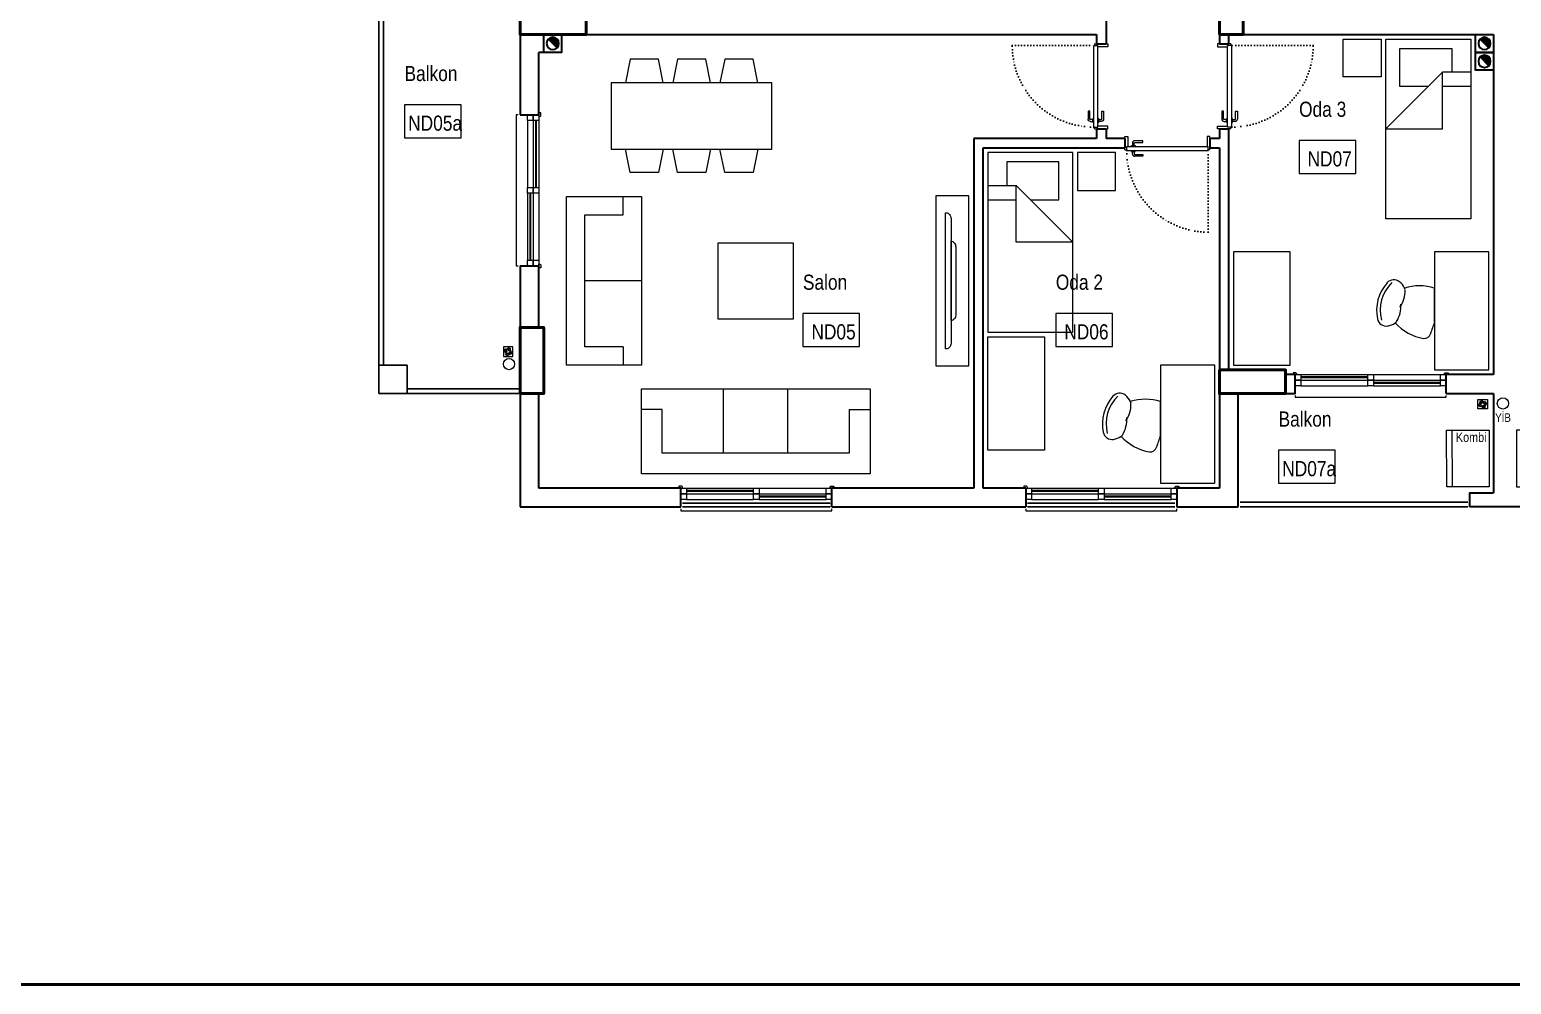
# Model space of a CAD drawing. Header units: millimetres. Extents: x 1811019 to 1873246, y -246515 to -243171.
# Drawn here: x 1860604 to 1862172, y -246506 to -245496 of the extents above; entities that cross this region are included whole.
import ezdxf
from ezdxf.enums import TextEntityAlignment as Align

# ---------------------------------------------------------------- set-up
doc = ezdxf.new("R2010")
doc.units = ezdxf.units.MM
doc.linetypes.add('izdüşüm arka', pattern=[3.175, 0, -3.175])
for name, color, linetype, lineweight in [('a_ba', 6, 'Continuous', 50), ('a_doğrama', 251, 'Continuous', 20), ('a_duvar', 251, 'Continuous', 35), ('a_görünüş', 32, 'Continuous', 25), ('a_görünüş_ince', 8, 'Continuous', 20), ('a_izdüşüm_arka', 251, 'izdüşüm arka', 30), ('a_not_mahal', 253, 'Continuous', 5), ('a_not_text', 7, 'Continuous', 13), ('a_tefriş', 8, 'Continuous', 20), ('a_çerçeve_line', 7, 'Continuous', 50), ('m_yib', 65, 'Continuous', 20)]:
    doc.layers.add(name, color=color, linetype=linetype, lineweight=lineweight)
doc.styles.get("Standard").update_dxf_attribs({"font": 'ARIALN.TTF'})

# ---------------------------------------------------------------- blocks, each defined once
blk = doc.blocks.new('kombi')
at = {"layer": 'a_tefriş', "lineweight": 20}
for p, q in [((-4.8, 60), (40.2, 60)), ((-4.7, 0), (-4.8, 60)), ((1.3, 0), (1.2, 60)), ((40.2, 60), (40.3, 0)), ((69.2, 60), (69.2, 0)), ((114.2, 60), (69.2, 60)), ((108.2, 0), (108.2, 60)), ((114.2, 0), (114.2, 60)), ((40.3, 0), (-4.7, 0)), ((69.2, 0), (114.2, 0))]:
    blk.add_line(p, q, dxfattribs=at)
at = {"layer": 'a_not_mahal'}
for p in [(5, 47.3), (73.2, 47.3)]:
    blk.add_text('Kombi', height=10, dxfattribs=at).set_placement(p)
blk = doc.blocks.new('K2')
at = {"layer": 'a_doğrama', "color": 251, "linetype": 'Continuous'}
for p, q in [((-13, 88.1), (-13, 1.9)), ((-13, 88.1), (-8.5, 88.1)), ((-12, 90), (-12, 88.1)), ((-12, 90), (-10, 90)), ((-8.5, 88.1), (-8.5, 1.9)), ((-13, 1.9), (-8.5, 1.9)), ((-12, 0), (-12, 1.9)), ((-12, 0), (-10, 0))]:
    blk.add_line(p, q, dxfattribs=at)
at = {"layer": 'a_doğrama', "color": 251}
for points in [[(-14, 80.1), (-16.5, 80.1, 0.414214), (-17, 79.6), (-17, 71.1), (-19, 71.1), (-19, 79.6)], [(-13, 83.1), (-13.5, 83.1, 0.414214), (-14, 82.6), (-14, 79.6, 0.414214), (-13.5, 79.1), (-13, 79.1)], [(-8.5, 83.1), (-8, 83.1, -0.414214), (-7.5, 82.6), (-7.5, 79.6, -0.414214), (-8, 79.1), (-8.5, 79.1)], [(-7.5, 80.1), (-5, 80.1, -0.414214), (-4.5, 79.6), (-4.5, 71.1), (-2.5, 71.1), (-2.5, 79.6)]]:
    blk.add_lwpolyline(points, format="xyb", dxfattribs=at)
for points in [[(-16.5, 82.1), (-14, 82.1)], [(-5, 82.1), (-7.5, 82.1)]]:
    blk.add_lwpolyline(points, dxfattribs=at)
at = {"layer": 'a_doğrama', "color": 251, "linetype": 'Continuous'}
for points in [[(0, 90), (2, 90), (2, 87), (-8.5, 87)], [(0, 0), (2, 0), (2, 3), (-8.5, 3)]]:
    blk.add_lwpolyline(points, dxfattribs=at)
at = {"layer": 'a_doğrama', "color": 251}
for centre, start, end in [((-16.5, 79.6), 90, 180), ((-5, 79.6), 0, 90)]:
    blk.add_arc(centre, 2.5, start, end, dxfattribs=at)
at = {"layer": 'a_izdüşüm_arka', "color": 251}
blk.add_lwpolyline([(-99.2, 1.9), (-13, 1.9)], dxfattribs=at)
blk.add_arc((-13, 1.9), 86.2, 90, 180, dxfattribs=at)
blk = doc.blocks.new('160p')
at = {"layer": 'a_doğrama', "color": 251}
for points in [[(-6, -6), (-6, 0), (-12, 0), (-12, -6)], [(0, -6), (0, 0), (-6, 0), (-6, -6)], [(-6, -83), (-6, -77), (-12, -77), (-12, -83)], [(0, -83), (0, -77), (-6, -77), (-6, -83)], [(-6, -160), (-6, -154), (-12, -154), (-12, -160)], [(0, -160), (0, -154), (-6, -154), (-6, -160)]]:
    blk.add_lwpolyline(points, close=True, dxfattribs=at)
for points in [[(2, -1), (2, 2), (0, 2), (0, -2), (1, -2), (2, -1)], [(-9.5, -6), (-9.5, -77)], [(-8.5, -6), (-8.5, -77)], [(-3.5, -83), (-3.5, -154)], [(-2.5, -83), (-2.5, -154)], [(2, -159), (2, -162), (0, -162), (0, -158), (1, -158), (2, -159)]]:
    blk.add_lwpolyline(points, dxfattribs=at)
at = {"layer": 'a_görünüş_ince', "color": 251}
for points in [[(-22, -160), (-24, -160), (-24, 0), (-22, 0)], [(-12, -77), (-12, -6)], [(-6, -77), (-6, -6)], [(-6, -77), (-6, -6)], [(0, -77), (0, -6)], [(-12, -154), (-12, -83)], [(-6, -154), (-6, -83)], [(-6, -154), (-6, -83)], [(0, -154), (0, -83)]]:
    blk.add_lwpolyline(points, dxfattribs=at)
blk = doc.blocks.new('baca_müstakil')
at = {"layer": 'a_duvar'}
h = blk.add_hatch(color=256, dxfattribs=at)
h.dxf.hatch_style = 1
h.paths.add_polyline_path([(4.9, -4.9, 0.198912), (3, -9.5, 0.668179), (14.1, -14.1)])
blk.add_line((4.9, -4.9), (14.1, -14.1), dxfattribs=at)
blk.add_lwpolyline([(0, -19), (19, -19), (19, 0), (0, 0)], close=True, dxfattribs=at)
blk.add_circle((9.5, -9.5), 6.5, dxfattribs=at)
blk = doc.blocks.new('tefriş_koltuk_242x90')
at = {"layer": 'a_tefriş'}
for p, q in [((-34, -22), (-34, -90)), ((34, -22), (34, -90)), ((-99, -68), (-121, -68)), ((99, -68), (121, -68))]:
    blk.add_line(p, q, dxfattribs=at)
for points in [[(-121, -90), (-121, 0), (121, 0), (121, -90), (-121, -90)], [(-99, -68), (-99, -22), (99, -22), (99, -68)]]:
    blk.add_lwpolyline(points, dxfattribs=at)
blk = doc.blocks.new('tefriş_koltuk_202x90')
at = {"layer": 'a_tefriş'}
for p, q in [((0, -90), (0, -22)), ((-79, -68), (-101, -68)), ((79, -68), (101, -68))]:
    blk.add_line(p, q, dxfattribs=at)
for points in [[(101, -90), (101, 0), (-101, 0), (-101, -90), (101, -90)], [(79, -68), (79, -22), (-79, -22), (-79, -68)]]:
    blk.add_lwpolyline(points, dxfattribs=at)
blk = doc.blocks.new('tefirş_tv')
at = {"layer": 'a_tefriş'}
for points in [[(35, 10), (35, 10, 0.414214), (30, 15), (-30, 15, 0.414214), (-35, 10), (-35, 10)], [(60, 4), (60, 5, 0.414214), (55, 10), (-55, 10, 0.414214), (-60, 5), (-60, 4)]]:
    blk.add_lwpolyline(points, format="xyb", close=True, dxfattribs=at)
blk = doc.blocks.new('tefriş_yatak tek')
at = {"layer": 'a_tefriş'}
for points in [[(0, -0.45), (-1.9, -0.45), (-1.9, 0.45), (0, 0.45)], [(-1.9, -0.5), (-1.5, -0.5), (-1.5, -0.9), (-1.9, -0.9)]]:
    blk.add_lwpolyline(points, close=True, dxfattribs=at)
for points in [[(-1.55, 0.45), (-1.55, 0.15), (-0.95, -0.45), (-0.95, 0.15), (-1.55, 0.15)], [(-1.4, 0.45), (-1.4, 0.15)], [(-1.4, 0), (-1.4, -0.3), (-1.8, -0.3), (-1.8, 0.25), (-1.55, 0.25)]]:
    blk.add_lwpolyline(points, dxfattribs=at)
blk = doc.blocks.new('tefriş_sandalye')
at = {"layer": 'a_tefriş'}
blk.add_line((0, -18), (0, 18), dxfattribs=at)
at = {"layer": 'a_tefriş', "extrusion": (0, 0, -1)}
for centre, major_axis, start_param, end_param in [((16, -34.3), (38.7, 38.7), 5.200723, 5.79406), ((62.1, 15.1), (21.8, -21.8), 1.757107, 2.385975), ((62.1, 15.1), (21.8, -21.8), 1.757107, 2.385975), ((48.7, 10.5), (13, -13), 2.664537, 2.7784), ((48.7, 10.5), (13, -13), 2.664537, 2.7784), ((48.7, 10.5), (13, -13), 2.7784, 3.245118), ((43.2, 17.3), (6.76, 6.76), 4.815914, 6.34704), ((16.9, -5.5), (28.8, 28.8), 6.26556, 7.321949), ((16.9, -5.5), (28.8, 28.8), 6.26556, 7.321949), ((17, -5.7), (31.4, -31.4), -1.506941, -0.587454), ((66.5, -1.2), (21.8, -21.8), 1.802816, 2.431683), ((66.5, -1.2), (21.8, -21.8), 1.802816, 2.431683), ((51.2, -12.6), (6.76, -6.76), -0.587454, 0.943672), ((-154, -79.7), (117.3, -117.3), -1.166716, -1.087708), ((11.1, -28.2), (4.99, -4.99), 0.687369, 2.053884), ((1.8, 18.5), (38.7, -38.7), -0.034473, 0.601946), ((52.6, -3.9), (13, -13), 1.410391, 1.524253), ((52.6, -3.9), (13, -13), 1.410391, 1.524253), ((52.6, -3.9), (13, 13), 2.514469, 2.981187)]:
    blk.add_ellipse(centre, major_axis=major_axis, ratio=1, start_param=start_param, end_param=end_param, dxfattribs=at)
blk = doc.blocks.new('tefriş_süzgeç')
at = {"layer": 'a_tefriş'}
for p, q in [((5, 0), (-5, 0)), ((-5, 0), (-5, -10)), ((5, -10), (5, 0)), ((-5, -10), (5, -10)), ((-3.6, -5.1), (-4.1, -5.1)), ((-2.6, -5.1), (-3.1, -5.1)), ((-2.5, -2.5), (-2.9, -2.2)), ((-2.6, -7.6), (-2.9, -7.9)), ((-2, -3.3), (-2.3, -3)), ((-1.9, -6.9), (-2.2, -7.2)), ((-1.6, -5.1), (-2.1, -5.1)), ((-1.2, -3.9), (-1.5, -3.6)), ((-1.2, -6.2), (-1.5, -6.5)), ((-0.2, -2.5), (-0.2, -2)), ((-0.1, -1.5), (-0.1, -1)), ((-0.1, -3), (-0.1, -3.5)), ((-0.1, -6.6), (-0.1, -7.1)), ((-0.1, -7.6), (-0.1, -8.1)), ((-0.1, -8.6), (-0.1, -9.1)), ((1, -4), (1.4, -3.6)), ((1.1, -6.2), (1.4, -6.5)), ((1.5, -5.1), (2, -5.1)), ((1.7, -3.3), (2.1, -2.9)), ((1.8, -6.9), (2.1, -7.2)), ((2.5, -2.5), (2.8, -2.2)), ((2.5, -5.1), (3, -5.1)), ((2.5, -7.5), (2.8, -7.9)), ((3.5, -5.1), (4, -5.1))]:
    blk.add_line(p, q, dxfattribs=at)
for centre, radius, start, end in [((-0.1, -5.1), 4.06, 134.2896, 180), ((-0.1, -5.1), 3.56, 134.2896, 180), ((-0.1, -5.1), 3.06, 180, 225), ((-0.1, -5.1), 4.06, 225, 270), ((-0.1, -5.1), 2.56, 180, 225), ((-0.1, -5.1), 3.56, 225, 270), ((-0.4, -4.4), 2.4, 84.5943, 143.2016), ((-0.1, -5.1), 2.06, 134.2896, 180), ((-0.1, -5), 2.44, 90.343, 138.1212), ((-0.1, -5.1), 1.56, 134.2896, 180), ((-0.1, -5.1), 2.06, 225, 270), ((-0.1, -5.1), 1.56, 225, 270), ((-0.1, -5.1), 4.06, 45, 90), ((-0.1, -5.1), 3.56, 45, 90), ((-0.1, -5.1), 2.06, 45, 90), ((-0.1, -5.1), 1.56, 45, 90), ((-0.1, -5.1), 2.56, 270, 315.7104), ((-0.1, -5.1), 3.06, 270, 315.7104), ((-0.1, -5.1), 1.56, 314.2896, 360), ((-0.1, -5.1), 2.06, 314.2896, 360), ((-0.1, -5.1), 2.56, 360, 45), ((-0.1, -5.1), 3.06, 360, 45), ((-0.1, -5.1), 3.56, 314.2896, 360), ((-0.1, -5.1), 4.06, 314.2896, 360)]:
    blk.add_arc(centre, radius, start, end, dxfattribs=at)

msp = doc.modelspace()

# ---------------------------------------------------------------- linework, layer by layer
at = {"layer": 'a_ba', "color": 253}
for points in [[(1861862.7, -245501.3), (1861887.7, -245501.3), (1861887.7, -245431.3), (1861862.7, -245431.3)], [(1861122.7, -245476.3), (1861122.7, -245501.3), (1861192.7, -245501.3), (1861192.7, -245476.3)], [(1861122.7, -245881.3), (1861147.7, -245881.3), (1861147.7, -245811.3), (1861122.7, -245811.3)], [(1861862.7, -245856.3), (1861862.7, -245881.3), (1861932.7, -245881.3), (1861932.7, -245856.3)]]:
    msp.add_lwpolyline(points, close=True, dxfattribs=at)
at = {"layer": 'a_duvar'}
for p, q in [((1861742.7, -245371.3), (1861742.7, -245511.3)), ((1861122.7, -245411.3), (1861122.7, -245586.3)), ((1861862.7, -245416.3), (1861862.7, -245511.3)), ((1861142.7, -245501.3), (1861732.7, -245501.3)), ((1861732.7, -245501.3), (1861732.7, -245511.3)), ((1861872.7, -245501.3), (1862152.7, -245501.3)), ((1861872.7, -245511.3), (1861872.7, -245501.3)), ((1862152.7, -245501.3), (1862152.7, -245861.3)), ((1861142.7, -245586.3), (1861142.7, -245520.3)), ((1861732.7, -245611.3), (1861602.7, -245611.3)), ((1861602.7, -245611.3), (1861602.7, -245981.3)), ((1861732.7, -245601.3), (1861732.7, -245611.3)), ((1861742.7, -245601.3), (1861742.7, -245611.3)), ((1861762.7, -245611.3), (1861742.7, -245611.3)), ((1861862.7, -245611.3), (1861852.7, -245611.3)), ((1861862.7, -245601.3), (1861862.7, -245611.3)), ((1861872.7, -245856.3), (1861872.7, -245601.3)), ((1861612.7, -245621.3), (1861762.7, -245621.3)), ((1861612.7, -245981.3), (1861612.7, -245621.3)), ((1861852.7, -245621.3), (1861862.7, -245621.3)), ((1861862.7, -245621.3), (1861862.7, -245981.3)), ((1861122.7, -245746.3), (1861122.7, -245861.3)), ((1861142.7, -245811.3), (1861142.7, -245746.3)), ((1862152.7, -245861.3), (1862102.7, -245861.3)), ((1861122.7, -245881.3), (1861122.7, -246001.3)), ((1861142.7, -245981.3), (1861142.7, -245881.3)), ((1861882.7, -246001.3), (1861882.7, -245881.3)), ((1861882.7, -245881.3), (1861932.7, -245881.3)), ((1862102.7, -245881.3), (1862152.7, -245881.3)), ((1862152.7, -245881.3), (1862152.7, -245986.3)), ((1861292.7, -245981.3), (1861142.7, -245981.3)), ((1861602.7, -245981.3), (1861452.7, -245981.3)), ((1861657.7, -245981.3), (1861612.7, -245981.3)), ((1861862.7, -245981.3), (1861817.7, -245981.3)), ((1861122.7, -246001.3), (1861292.7, -246001.3)), ((1861452.7, -246001.3), (1861657.7, -246001.3)), ((1861817.7, -246001.3), (1861882.7, -246001.3)), ((1862197.7, -246001.3), (1862127.7, -246001.3))]:
    msp.add_line(p, q, dxfattribs=at)
for points in [[(1861732.7, -245511.3), (1861742.7, -245511.3)], [(1861862.7, -245511.3), (1861872.7, -245511.3)], [(1861147.7, -245520.3), (1861142.7, -245520.3)], [(1861122.7, -245586.3), (1861142.7, -245586.3)], [(1861732.7, -245601.3), (1861742.7, -245601.3)], [(1861762.7, -245611.3), (1861762.7, -245621.3)], [(1861852.7, -245611.3), (1861852.7, -245621.3)], [(1861862.7, -245601.3), (1861872.7, -245601.3)], [(1861122.7, -245746.3), (1861142.7, -245746.3)], [(1861932.7, -245881.3), (1861942.7, -245881.3), (1861942.7, -245861.3), (1861932.7, -245861.3)], [(1862102.7, -245881.3), (1862102.7, -245861.3)], [(1861292.7, -246001.3), (1861292.7, -245981.3)], [(1861452.7, -246001.3), (1861452.7, -245981.3)], [(1861657.7, -245981.3), (1861657.7, -246001.3)], [(1861817.7, -245981.3), (1861817.7, -246001.3)], [(1862127.7, -246001.3), (1862127.7, -245986.3), (1862152.7, -245986.3)]]:
    msp.add_lwpolyline(points, dxfattribs=at)
at = {"layer": 'a_görünüş', "color": 251}
for points in [[(1860973.2, -245291.3), (1860973.2, -245851.3)], [(1860978.2, -245291.3), (1860978.2, -245851.3)], [(1861122.7, -245876.3), (1861003.2, -245876.3)], [(1861122.7, -245881.3), (1861003.2, -245881.3)], [(1861450.7, -245997.3), (1861294.7, -245997.3)], [(1861450.7, -246001.3), (1861294.7, -246001.3)], [(1861815.7, -245997.3), (1861659.7, -245997.3)], [(1861815.7, -246001.3), (1861659.7, -246001.3)], [(1862125.7, -245996.3), (1861884.7, -245996.3)], [(1862125.7, -246001.3), (1861884.7, -246001.3)]]:
    msp.add_lwpolyline(points, dxfattribs=at)
msp.add_lwpolyline([(1860973.2, -245881.3), (1861003.2, -245881.3), (1861003.2, -245851.3), (1860973.2, -245851.3)], close=True, dxfattribs=at)
at = {"layer": 'a_not_mahal'}
for points in [[(1861060.4, -245575.7), (1861000.4, -245575.7), (1861000.4, -245610.7), (1861060.4, -245610.7)], [(1862007, -245613.5), (1861947, -245613.5), (1861947, -245648.5), (1862007, -245648.5)], [(1861482, -245796.5), (1861422, -245796.5), (1861422, -245831.5), (1861482, -245831.5)], [(1861749.6, -245796.5), (1861689.6, -245796.5), (1861689.6, -245831.5), (1861749.6, -245831.5)], [(1861985.3, -245941.3), (1861925.3, -245941.3), (1861925.3, -245976.3), (1861985.3, -245976.3)]]:
    msp.add_lwpolyline(points, close=True, dxfattribs=at)
at = {"layer": 'a_tefriş'}
for points in [[(1861274.2, -245552.6), (1861269.2, -245527.6), (1861239.2, -245527.6), (1861234.2, -245552.6)], [(1861324.2, -245552.6), (1861319.2, -245527.6), (1861289.2, -245527.6), (1861284.2, -245552.6)], [(1861374.2, -245552.6), (1861369.2, -245527.6), (1861339.2, -245527.6), (1861334.2, -245552.6)], [(1861274.2, -245622.6), (1861269.2, -245647.6), (1861239.2, -245647.6), (1861234.2, -245622.6)], [(1861324.2, -245622.6), (1861319.2, -245647.6), (1861289.2, -245647.6), (1861284.2, -245622.6)], [(1861374.2, -245622.6), (1861369.2, -245647.6), (1861339.2, -245647.6), (1861334.2, -245622.6)]]:
    msp.add_lwpolyline(points, dxfattribs=at)
for points in [[(1861219.2, -245622.6), (1861389.2, -245622.6), (1861389.2, -245552.6), (1861219.2, -245552.6)], [(1861562.7, -245852.1), (1861597.7, -245852.1), (1861597.7, -245672.1), (1861562.7, -245672.1)], [(1861332.1, -245802.1), (1861412.1, -245802.1), (1861412.1, -245722.1), (1861332.1, -245722.1)], [(1861937.7, -245731.3), (1861877.7, -245731.3), (1861877.7, -245851.3), (1861937.7, -245851.3)], [(1862090.4, -245856.3), (1862147.7, -245856.3), (1862147.7, -245731.3), (1862090.4, -245731.3)], [(1861617.7, -245821.3), (1861677.7, -245821.3), (1861677.7, -245941.3), (1861617.7, -245941.3)], [(1861800.4, -245976.3), (1861857.7, -245976.3), (1861857.7, -245851.3), (1861800.4, -245851.3)]]:
    msp.add_lwpolyline(points, close=True, dxfattribs=at)
at = {"layer": 'a_çerçeve_line'}
msp.add_lwpolyline([(1872123.9, -246506.5), (1872123.9, -243506.5), (1853005.4, -243506.5), (1853005.4, -246506.5)], close=True, dxfattribs=at)
at = {"layer": 'm_yib'}
for centre in [(1861111, -245850.2), (1862162.7, -245891.8)]:
    msp.add_circle(centre, 5.92, dxfattribs=at)

# ---------------------------------------------------------------- block references
at = {"layer": 'a_duvar', "xscale": -1}
for name, p, rotation in [('baca_müstakil', (1861147.7, -245501.3), 90), ('baca_müstakil', (1862133.7, -245501.3), 90), ('baca_müstakil', (1862133.7, -245520.3), 90), ('160p', (1861142.7, -245746.3), 180), ('160p', (1862102.7, -245861.3), 270), ('160p', (1861452.7, -245981.3), 270), ('160p', (1861817.7, -245981.3), 270)]:
    msp.add_blockref(name, p, dxfattribs=dict(at, rotation=rotation))
at = {"layer": 'a_duvar'}
msp.add_blockref('kombi', (1862107.9, -245979.9), dxfattribs=at)
msp.add_blockref('kombi', (1862107.9, -245979.9), dxfattribs=at)
at = {"layer": 'a_izdüşüm_arka', "ltscale": 5, "xscale": -1, "rotation": 180.0007963121094}
msp.add_blockref('K2', (1861742.7, -245511.3), dxfattribs=at)
at = {"layer": 'a_izdüşüm_arka', "ltscale": 5}
for p, rotation in [((1861862.7, -245511.3), 179.9992036878906), ((1861852.7, -245611.3), 89.9992036878906)]:
    msp.add_blockref('K2', p, dxfattribs=dict(at, rotation=rotation))
at = {"layer": 'a_tefriş', "zscale": 100}
for p, xscale, yscale, rotation in [((1862083.7, -245696.3), 100, 100, 270), ((1861662.7, -245816.3), -100.0000000000011, 100.0000000000011, 90)]:
    msp.add_blockref('tefriş_yatak tek', p, dxfattribs=dict(at, xscale=xscale, yscale=yscale, rotation=rotation))
at = {"layer": 'a_tefriş', "lineweight": -3, "extrusion": (-1.39694e-31, 2.24181e-16, -1), "xscale": 0.8823529411764706, "yscale": 0.8823529411764706, "zscale": -0.8823529411764706, "rotation": 270}
msp.add_blockref('tefriş_koltuk_202x90', (-1861171.7, -245762.1), dxfattribs=at)
at = {"layer": 'a_tefriş', "extrusion": (0, 0, -1), "xscale": 1.2, "rotation": 89.99999833220615}
msp.add_blockref('tefirş_tv', (-1861568.7, -245762.1), dxfattribs=at)
at = {"layer": 'a_tefriş', "xscale": -1}
for p in [(1862090.4, -245787.8), (1861800.4, -245907.8)]:
    msp.add_blockref('tefriş_sandalye', p, dxfattribs=at)
at = {"layer": 'a_tefriş'}
msp.add_blockref('tefriş_süzgeç', (1861110.1, -245832), dxfattribs=at)
at = {"layer": 'a_tefriş', "rotation": 180}
msp.add_blockref('tefriş_koltuk_242x90', (1861372.1, -245966.3), dxfattribs=at)
at = {"layer": 'a_tefriş', "xscale": -1, "rotation": 270}
msp.add_blockref('tefriş_süzgeç', (1862146.3, -245892.6), dxfattribs=at)

# ---------------------------------------------------------------- texts
at = {"layer": 'a_not_mahal'}
for s, p in [('Balkon', (1861000.4, -245550.7)), ('Oda 3', (1861947, -245588.5)), ('Salon', (1861422, -245771.5)), ('Oda 2', (1861689.6, -245771.5)), ('Balkon', (1861925.3, -245916.3))]:
    msp.add_text(s, height=16, dxfattribs=at).set_placement(p)
for s, p in [('ND05a', (1861032.8, -245603.2)), ('ND07', (1861979.4, -245641)), ('ND05', (1861454.4, -245824)), ('ND06', (1861722, -245824)), ('ND07a', (1861957.7, -245968.8))]:
    msp.add_text(s, height=16, rotation=360, dxfattribs=at).set_placement(p, align=Align.CENTER)
at = {"layer": 'a_not_text'}
msp.add_text('YİB', height=9, dxfattribs=at).set_placement((1862154.5, -245911.3))

doc.saveas('drawing.dxf')
